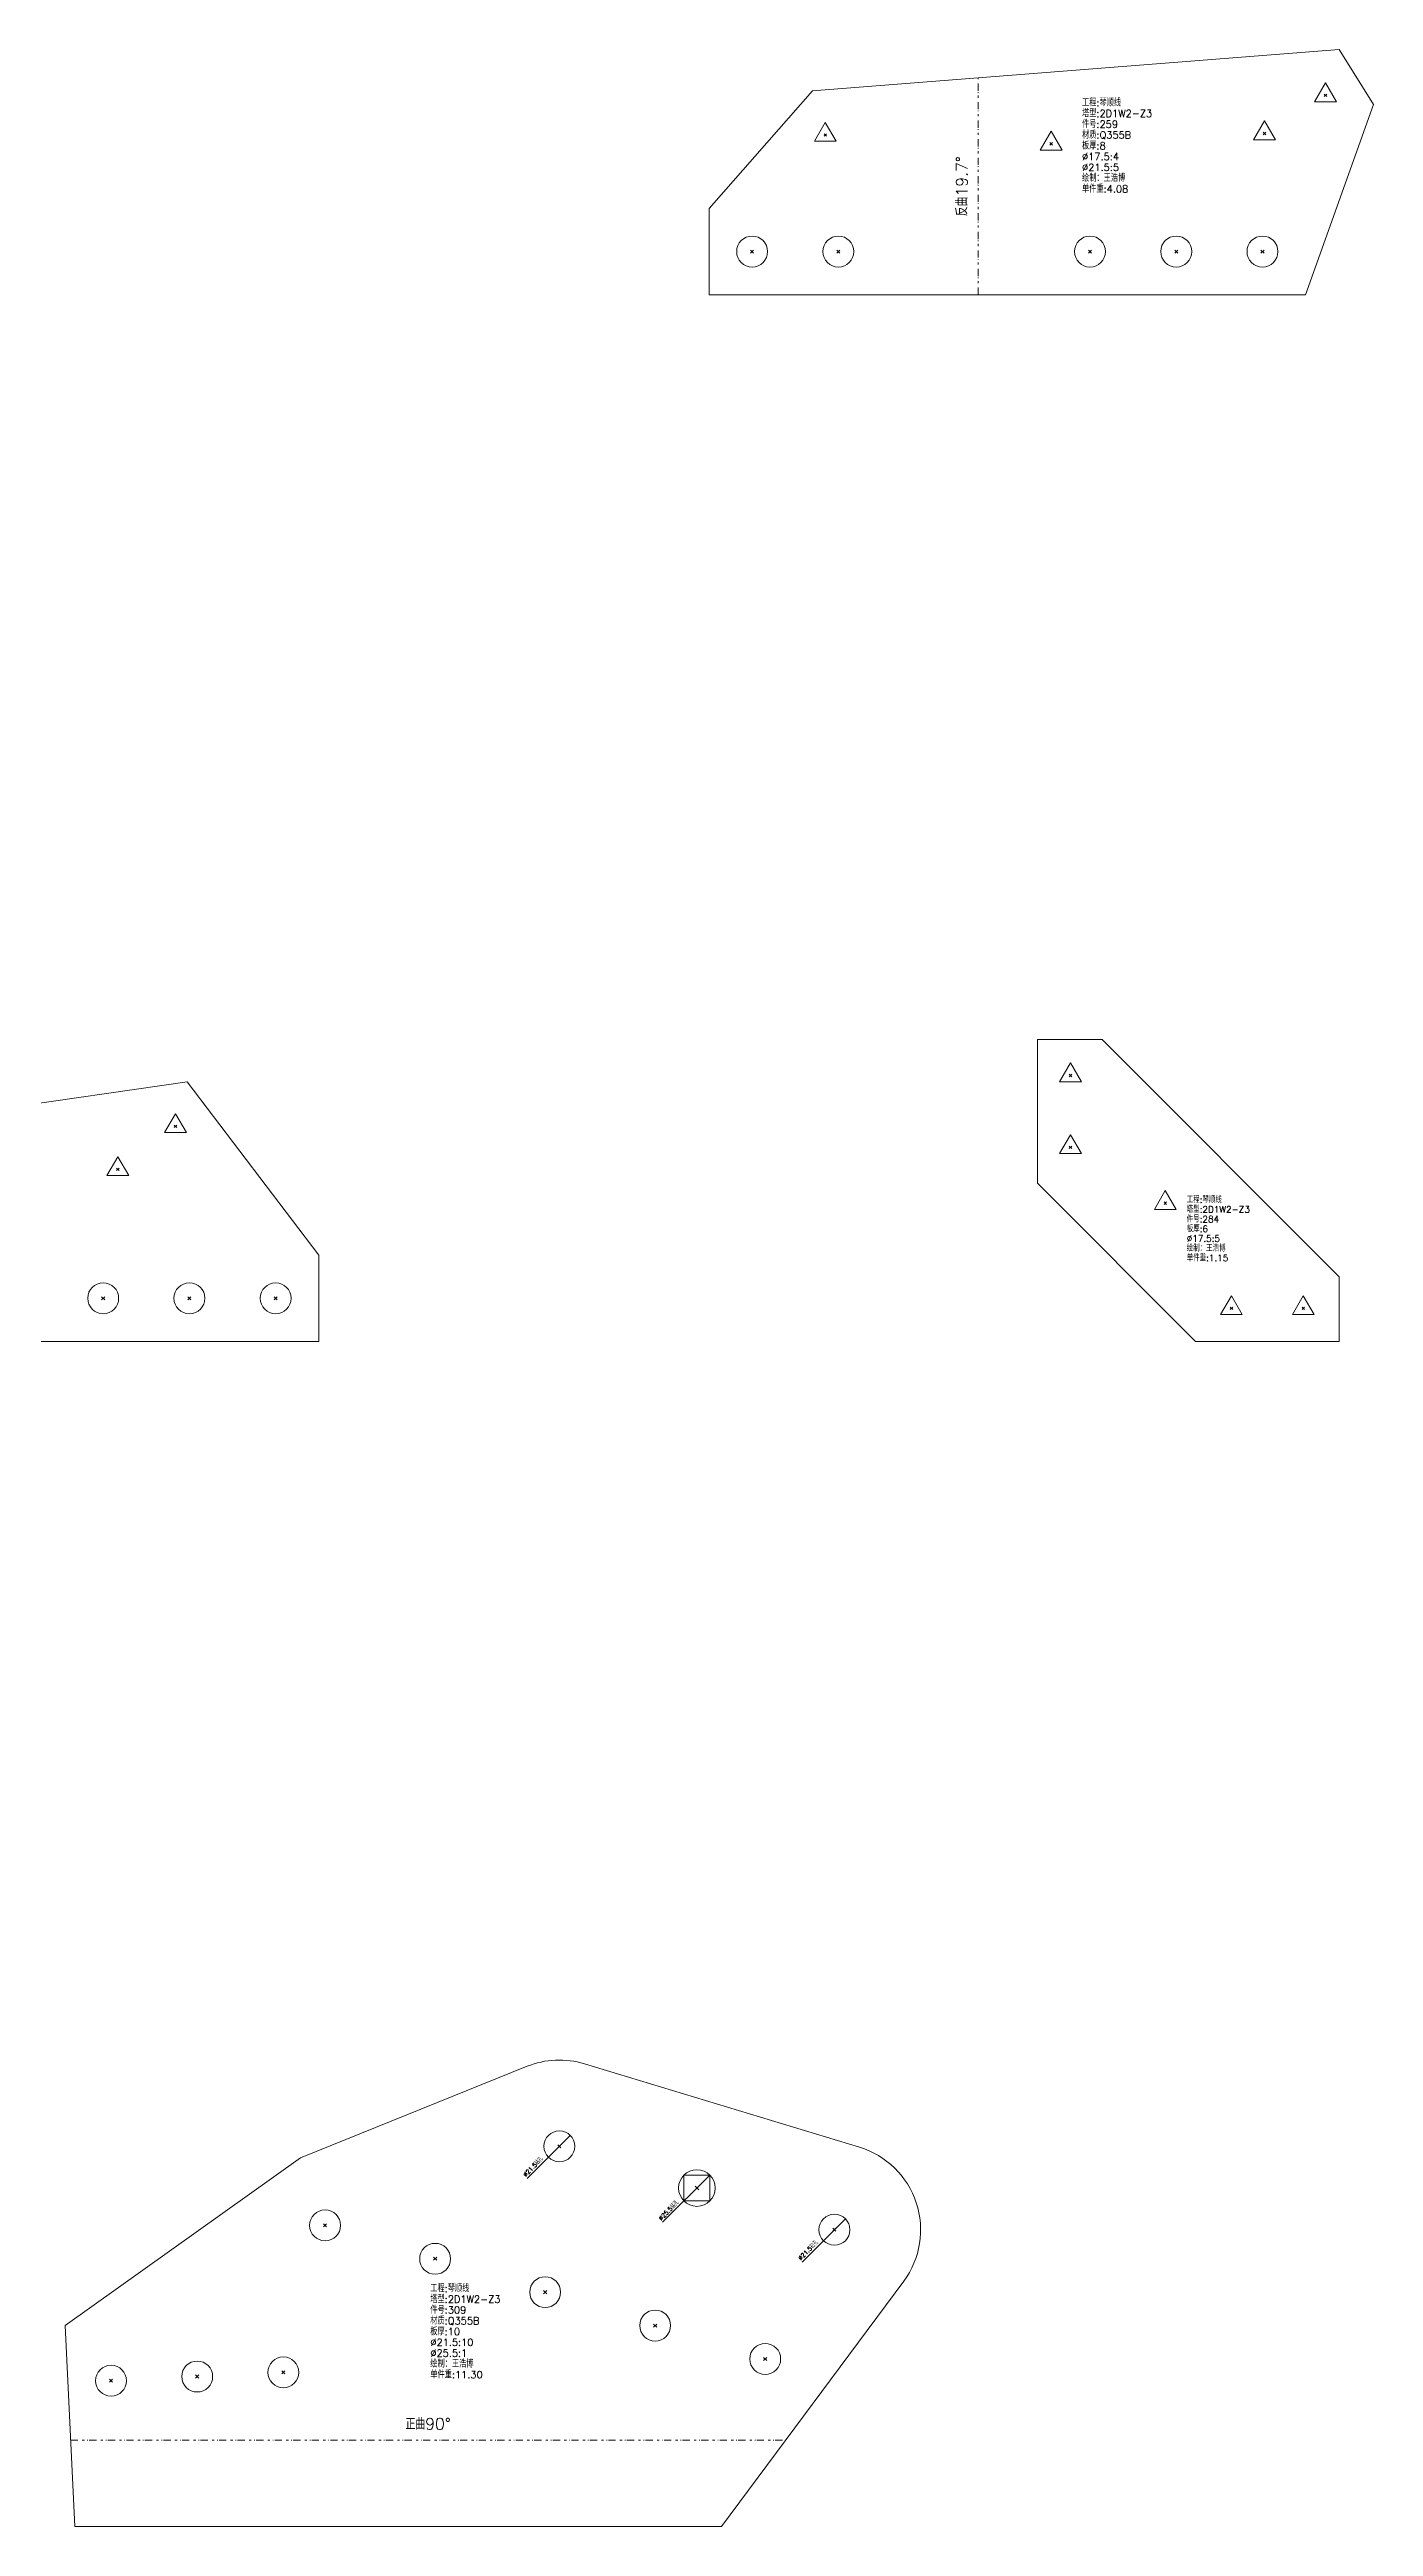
# Model space of a CAD drawing. Extents: x -580 to 8755, y 0 to 14723.
# Drawn here: x 6401 to 7322, y 9368 to 11092 of the extents above; entities that cross this region are included whole.
import ezdxf
from ezdxf.enums import TextEntityAlignment as Align

# ---------------------------------------------------------------- set-up
doc = ezdxf.new("R2010")
doc.units = 0
doc.header["$MEASUREMENT"] = 0
doc.linetypes.add('自定义线型', pattern=[12.9, 5, -3, 1.5, -2, 0.4, -1])
doc.layers.add('1', color=7, linetype='CONTINUOUS', lineweight=25)
doc.styles.get("Standard").update_dxf_attribs({"font": 'simplex.shx', "width": 0.7, "height": 3, "bigfont": 'gbhzfs.shx'})

msp = doc.modelspace()

# ---------------------------------------------------------------- linework, layer by layer
at = {"layer": '1', "color": 7, "linetype": 'Continuous', "lineweight": 18}
for p, q in [((7297.85072, 11091.72083), (6931.48816, 11063.07069)), ((7321.70067, 11053.5609), (7297.85072, 11091.72083)), ((6931.48816, 11063.07069), (6859.37835, 10981.16515)), ((7274.47115, 10921.16515), (7321.70067, 11053.5609)), ((6859.37835, 10981.16515), (6859.37835, 10921.16515)), ((6859.37835, 10921.16515), (7274.47115, 10921.16515)), ((7132.87667, 10402.8968), (7087.87667, 10402.8968)), ((7087.87667, 10402.8968), (7087.87667, 10302.8968)), ((7297.87667, 10237.8968), (7132.87667, 10402.8968)), ((6496.23743, 10373.49445), (6242.28406, 10336.90318)), ((6587.87667, 10252.8968), (6496.23743, 10373.49445)), ((7087.87667, 10302.8968), (7197.87667, 10192.8968)), ((6587.87667, 10192.8968), (6587.87667, 10252.8968)), ((7297.87667, 10192.8968), (7297.87667, 10237.8968)), ((6187.87667, 10192.8968), (6587.87667, 10192.8968)), ((7197.87667, 10192.8968), (7297.87667, 10192.8968)), ((6732.79393, 9688.52826), (6575.1747, 9624.84012)), ((6964.07721, 9632.2456), (6772.69243, 9690.31338)), ((6762.87349, 9640.49934), (6732.82145, 9610.4473)), ((6575.1747, 9624.84012), (6411.4431, 9508.29435)), ((6859.98009, 9612.87967), (6827.09963, 9579.99921)), ((6954.2583, 9582.43157), (6924.20626, 9552.37953)), ((6868.1365, 9368.3882), (6994.83405, 9539.06763)), ((6411.4431, 9508.29435), (6418.22588, 9368.3882)), ((6418.22588, 9368.3882), (6868.1365, 9368.3882))]:
    msp.add_line(p, q, dxfattribs=at)
at = {"layer": '1', "color": 190, "linetype": '自定义线型', "lineweight": 13}
for p, q in [((7046.69261, 10921.16515), (7046.69261, 11072.07986)), ((6415.31702, 9428.3882), (6912.67528, 9428.3882))]:
    msp.add_line(p, q, dxfattribs=at)
at = {"layer": '1', "color": 7, "linetype": 'Continuous', "lineweight": 13}
for p, q in [((7288.31075, 11068.56491), (7280.73325, 11055.43991)), ((7295.88825, 11055.43991), (7288.31075, 11068.56491)), ((7280.73325, 11055.43991), (7295.88825, 11055.43991)), ((7287.43575, 11058.93991), (7289.18575, 11060.68991)), ((7289.18575, 11058.93991), (7287.43575, 11060.68991)), ((6940.27486, 11041.03527), (6932.69736, 11027.91027)), ((6939.39986, 11031.41027), (6941.14986, 11033.16027)), ((6941.14986, 11031.41027), (6939.39986, 11033.16027)), ((6947.85236, 11027.91027), (6940.27486, 11041.03527)), ((7097.47115, 11034.91515), (7089.89365, 11021.79015)), ((7105.04865, 11021.79015), (7097.47115, 11034.91515)), ((7245.91087, 11042.06498), (7238.33337, 11028.93998)), ((7245.03587, 11032.43998), (7246.78587, 11034.18998)), ((7246.78587, 11032.43998), (7245.03587, 11034.18998)), ((7253.48837, 11028.93998), (7245.91087, 11042.06498)), ((6932.69736, 11027.91027), (6947.85236, 11027.91027)), ((7089.89365, 11021.79015), (7105.04865, 11021.79015)), ((7096.59615, 11025.29015), (7098.34615, 11027.04015)), ((7098.34615, 11025.29015), (7096.59615, 11027.04015)), ((7238.33337, 11028.93998), (7253.48837, 11028.93998)), ((6888.30335, 10950.09015), (6890.45335, 10952.24015)), ((6890.45335, 10950.09015), (6888.30335, 10952.24015)), ((6948.30335, 10950.09015), (6950.45335, 10952.24015)), ((6950.45335, 10950.09015), (6948.30335, 10952.24015)), ((7123.39615, 10950.09015), (7125.54615, 10952.24015)), ((7125.54615, 10950.09015), (7123.39615, 10952.24015)), ((7183.39615, 10950.09015), (7185.54615, 10952.24015)), ((7185.54615, 10950.09015), (7183.39615, 10952.24015)), ((7243.39615, 10950.09015), (7245.54615, 10952.24015)), ((7245.54615, 10950.09015), (7243.39615, 10952.24015)), ((7110.87667, 10386.6468), (7103.29917, 10373.5218)), ((7110.00167, 10377.0218), (7111.75167, 10378.7718)), ((7111.75167, 10377.0218), (7110.00167, 10378.7718)), ((7118.45417, 10373.5218), (7110.87667, 10386.6468)), ((7103.29917, 10373.5218), (7118.45417, 10373.5218)), ((6488.16329, 10351.26368), (6480.58579, 10338.13868)), ((6487.28829, 10341.63868), (6489.03829, 10343.38868)), ((6489.03829, 10341.63868), (6487.28829, 10343.38868)), ((6495.74079, 10338.13868), (6488.16329, 10351.26368)), ((6480.58579, 10338.13868), (6495.74079, 10338.13868)), ((7110.87667, 10336.6468), (7103.29917, 10323.5218)), ((7103.29917, 10323.5218), (7118.45417, 10323.5218)), ((7110.00167, 10327.0218), (7111.75167, 10328.7718)), ((7111.75167, 10327.0218), (7110.00167, 10328.7718)), ((7118.45417, 10323.5218), (7110.87667, 10336.6468)), ((6448.09163, 10321.35946), (6440.51413, 10308.23446)), ((6440.51413, 10308.23446), (6455.66913, 10308.23446)), ((6447.21663, 10311.73446), (6448.96663, 10313.48446)), ((6448.96663, 10311.73446), (6447.21663, 10313.48446)), ((6455.66913, 10308.23446), (6448.09163, 10321.35946)), ((7176.85561, 10297.85774), (7169.27811, 10284.73274)), ((7175.98061, 10288.23274), (7177.73061, 10289.98274)), ((7177.73061, 10288.23274), (7175.98061, 10289.98274)), ((7184.43311, 10284.73274), (7176.85561, 10297.85774)), ((7169.27811, 10284.73274), (7184.43311, 10284.73274)), ((6436.80167, 10221.8218), (6438.95167, 10223.9718)), ((6438.95167, 10221.8218), (6436.80167, 10223.9718)), ((6496.80167, 10221.8218), (6498.95167, 10223.9718)), ((6498.95167, 10221.8218), (6496.80167, 10223.9718)), ((6556.80167, 10221.8218), (6558.95167, 10223.9718)), ((6558.95167, 10221.8218), (6556.80167, 10223.9718)), ((7222.87667, 10224.6468), (7215.29917, 10211.5218)), ((7230.45417, 10211.5218), (7222.87667, 10224.6468)), ((7272.87667, 10224.6468), (7265.29917, 10211.5218)), ((7280.45417, 10211.5218), (7272.87667, 10224.6468)), ((7215.29917, 10211.5218), (7230.45417, 10211.5218)), ((7222.00167, 10215.0218), (7223.75167, 10216.7718)), ((7223.75167, 10215.0218), (7222.00167, 10216.7718)), ((7265.29917, 10211.5218), (7280.45417, 10211.5218)), ((7272.00167, 10215.0218), (7273.75167, 10216.7718)), ((7273.75167, 10215.0218), (7272.00167, 10216.7718)), ((6754.19709, 9631.82294), (6756.34709, 9633.97294)), ((6756.34709, 9631.82294), (6754.19709, 9633.97294)), ((6841.95023, 9594.84981), (6841.95023, 9612.87831)), ((6841.95023, 9612.87831), (6859.97873, 9612.87831)), ((6849.68948, 9602.58906), (6852.23948, 9605.13906)), ((6852.23948, 9602.58906), (6849.68948, 9605.13906)), ((6859.97873, 9612.87831), (6859.97873, 9594.84981)), ((6859.97873, 9594.84981), (6841.95023, 9594.84981)), ((6591.19385, 9576.778), (6593.34385, 9578.928)), ((6593.34385, 9576.778), (6591.19385, 9578.928)), ((6945.5819, 9573.75517), (6947.7319, 9575.90517)), ((6947.7319, 9573.75517), (6945.5819, 9575.90517)), ((6667.74777, 9553.55089), (6669.89777, 9555.70089)), ((6669.89777, 9553.55089), (6667.74777, 9555.70089)), ((6744.30168, 9530.32378), (6746.45168, 9532.47378)), ((6746.45168, 9530.32378), (6744.30168, 9532.47378)), ((6820.8556, 9507.09667), (6823.0056, 9509.24667)), ((6823.0056, 9507.09667), (6820.8556, 9509.24667)), ((6897.40951, 9483.86956), (6899.55951, 9486.01956)), ((6899.55951, 9483.86956), (6897.40951, 9486.01956)), ((6442.26987, 9468.71899), (6444.41987, 9470.86899)), ((6444.41987, 9468.71899), (6442.26987, 9470.86899)), ((6502.19948, 9471.62444), (6504.34948, 9473.77444)), ((6504.34948, 9471.62444), (6502.19948, 9473.77444)), ((6562.12909, 9474.52988), (6564.27909, 9476.67988)), ((6564.27909, 9474.52988), (6562.12909, 9476.67988))]:
    msp.add_line(p, q, dxfattribs=at)
for centre, radius in [((6889.37835, 10951.16515), 10.75), ((6949.37835, 10951.16515), 10.75), ((7124.47115, 10951.16515), 10.75), ((7184.47115, 10951.16515), 10.75), ((7244.47115, 10951.16515), 10.75), ((6437.87667, 10222.8968), 10.75), ((6497.87667, 10222.8968), 10.75), ((6557.87667, 10222.8968), 10.75), ((6755.27209, 9632.89794), 10.75), ((6850.96448, 9603.86406), 12.75), ((6592.26885, 9577.853), 10.75), ((6946.6569, 9574.83017), 10.75), ((6668.82277, 9554.62589), 10.75), ((6745.37668, 9531.39878), 10.75), ((6821.9306, 9508.17167), 10.75), ((6898.48451, 9484.94456), 10.75), ((6443.34487, 9469.79399), 10.75), ((6503.27448, 9472.69944), 10.75), ((6563.20409, 9475.60488), 10.75)]:
    msp.add_circle(centre, radius, dxfattribs=at)
at = {"layer": '1', "color": 7, "linetype": 'Continuous', "lineweight": 18}
for centre, start, end in [((6755.2721, 9632.89794), 73.12175706, 112.00182492), ((6946.65687, 9574.83017), 323.41302348, 73.12175418)]:
    msp.add_arc(centre, 60, start, end, dxfattribs=at)

# ---------------------------------------------------------------- texts
for s, height, p in [('塔型:2D1W2-Z3', 5, (7118.94377, 11043.25878)), ('工程:琴顺线', 5, (7118.94377, 11050.75878)), ('材质:Q355B', 5, (7118.94377, 11028.25878)), ('件号:259', 5, (7118.94377, 11035.75878)), ('板厚:8', 5, (7118.94377, 11020.75878)), ('%%c17.5:4', 5, (7118.94377, 11013.25878)), ('%%c21.5:5', 5, (7118.94377, 11005.75878)), ('绘制：王浩博', 5, (7118.94377, 10998.25878)), ('单件重:4.08', 5, (7118.94377, 10990.75878)), ('工程:琴顺线', 4.5, (7191.7905, 10287.88101)), ('件号:284', 4.5, (7191.7905, 10274.38101)), ('板厚:6', 4.5, (7191.7905, 10267.63101)), ('塔型:2D1W2-Z3', 4.5, (7191.7905, 10281.13101)), ('绘制：王浩博', 4.5, (7191.7905, 10254.13101)), ('%%c17.5:5', 4.5, (7191.7905, 10260.88101)), ('单件重:1.15', 4.5, (7191.7905, 10247.38101)), ('工程:琴顺线', 5, (6665.47965, 9529.98578)), ('材质:Q355B', 5, (6665.47965, 9507.48578)), ('件号:309', 5, (6665.47965, 9514.98578)), ('塔型:2D1W2-Z3', 5, (6665.47965, 9522.48578)), ('板厚:10', 5, (6665.47965, 9499.98578)), ('%%c21.5:10', 5, (6665.47965, 9492.48578)), ('绘制：王浩博', 5, (6665.47965, 9477.48578)), ('%%c25.5:1', 5, (6665.47965, 9484.98578)), ('单件重:11.30', 5, (6665.47965, 9469.98578))]:
    msp.add_text(s, height=height, dxfattribs=at).set_placement(p, align=Align.BOTTOM_LEFT)
at = {"layer": '1', "color": 7, "linetype": 'Continuous', "lineweight": 13}
msp.add_text('反曲19.7%%d', height=8, rotation=90, dxfattribs=at).set_placement((7041.69261, 10996.62251), align=Align.BOTTOM_CENTER)
at = {"layer": '1', "color": 7, "linetype": 'Continuous', "lineweight": 18}
for s, p in [('%%c21.5钻孔', (6732.46789, 9610.80086)), ('%%c25.5钻孔', (6826.74607, 9580.35276)), ('%%c21.5钻孔', (6923.85271, 9552.73308))]:
    msp.add_text(s, height=3, rotation=45, dxfattribs=at).set_placement(p, align=Align.BOTTOM_LEFT)
at = {"layer": '1', "color": 7, "linetype": 'Continuous', "lineweight": 13}
msp.add_text('正曲90%%d', height=8, dxfattribs=at).set_placement((6663.99615, 9433.3882), align=Align.BOTTOM_CENTER)

doc.saveas('drawing.dxf')
